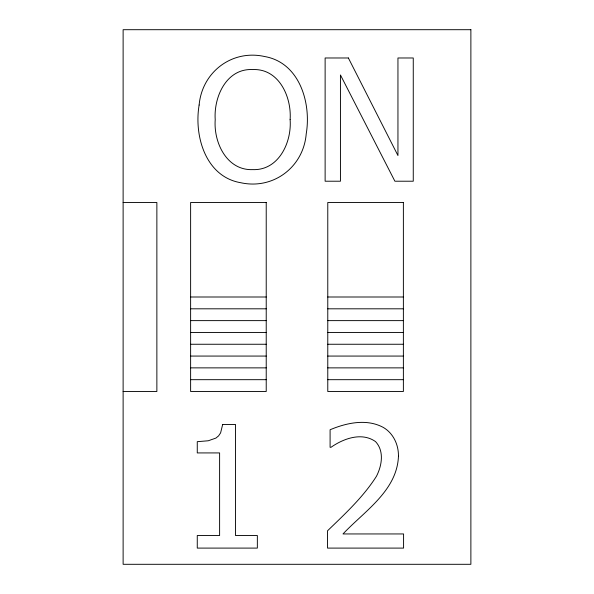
<?xml version="1.0" encoding="UTF-8"?>
<svg xmlns="http://www.w3.org/2000/svg" width="594" height="594" viewBox="0 0 594 594"><rect width="100%" height="100%" fill="white"/><g stroke="black" fill="none" stroke-linecap="round" stroke-linejoin="round"><path stroke-width="0.89" d="M123.121 202.502L156.868 202.502L156.868 391.498L123.121 391.498M190.622 297L266.223 297M327.777 297L403.378 297M190.622 308.813L266.223 308.813M327.777 308.813L403.378 308.813M190.622 320.626L266.223 320.626M327.777 320.626L403.378 320.626M190.622 332.44L266.223 332.44M327.777 332.44L403.378 332.44M190.622 344.253L266.223 344.253M327.777 344.253L403.378 344.253M190.622 356.066L266.223 356.066M327.777 356.066L403.378 356.066M190.622 367.872L266.223 367.872M327.777 367.872L403.378 367.872M190.622 379.685L266.223 379.685M327.777 379.685L403.378 379.685M290.117 119.639C291.869 142.256 278.742 170.627 252.71 169.624C226.678 170.619 213.461 142.285 215.221 119.639C213.617 97.052 226.396 68.176 252.71 69.572C278.972 68.347 291.736 97.037 290.117 119.639M199.131 105.034C193.867 135.9 205.591 176.76 240.748 182.722C273.351 189.917 303.504 167.011 306.214 133.895C311.449 103.059 299.591 62.556 264.582 56.519C232.016 49.235 202.049 72.03 199.131 105.034M398.448 456.237C397.104 490.711 364.397 511.167 342.998 533.947L403.578 533.947L403.578 548.099L327.524 548.099L327.524 530.806C345.055 513.847 363.276 497.037 376.433 476.306C381.905 465.681 384.429 451.113 375.527 441.587C361.791 431.868 343.495 438.528 330.999 447.297L330.093 447.297L330.093 429.752C346.621 422.831 366.698 418.428 383.338 427.45C393.376 433.301 398.656 444.847 398.448 456.237M222.668 424.458L220.612 432.87L218.599 435.87L215.926 438.075L208.264 440.77L197.267 441.676L197.267 452.925L219.609 452.925L219.609 535.521L197.267 535.521L197.267 548.099L257.351 548.099L257.351 535.521L235.499 535.521L235.499 424.458L222.668 424.458M470.879 29.7L123.121 29.7L123.121 564.3L470.879 564.3L470.879 29.7M348.381 57.982L325.126 57.982L325.126 181.215L340.436 181.215L340.436 74.948L394.891 181.215L413.261 181.215L413.261 57.982L397.95 57.982L397.95 155.554L348.381 57.982M266.223 202.502L190.622 202.502L190.622 391.498L266.223 391.498L266.223 202.502M403.378 202.502L327.777 202.502L327.777 391.498L403.378 391.498L403.378 202.502"/></g></svg>
